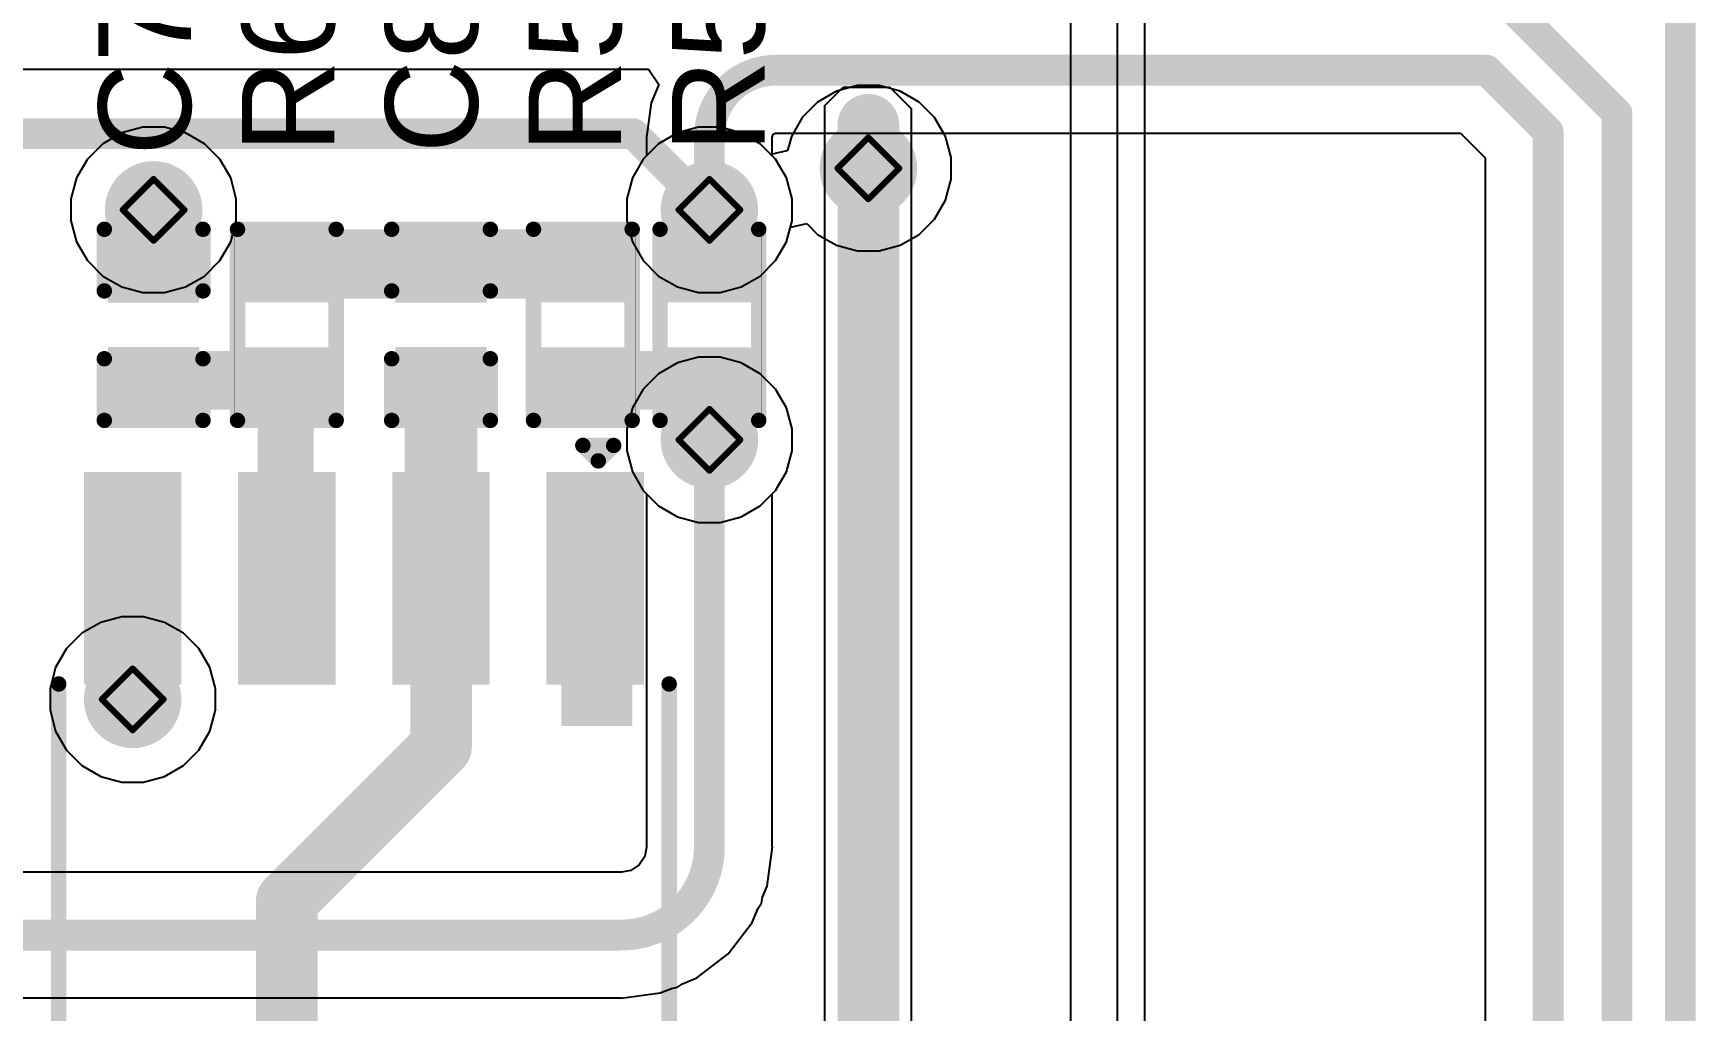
# Model space of a CAD drawing. Header units: inches. Extents: x -17.5 to 14.7, y -6.2 to 5.9.
# Drawn here: x 1.741 to 2.28, y 1.375 to 1.693 of the extents above; entities that cross this region are included whole.
import ezdxf

# ---------------------------------------------------------------- set-up
doc = ezdxf.new("R2010")
doc.units = ezdxf.units.IN
doc.header["$MEASUREMENT"] = 0
for name, color, linetype in [('Bottom Layer', 5, 'Continuous'), ('Bottom Solder', 6, 'Continuous'), ('Drill Drawing', 1, 'Continuous'), ('Ground Layer', 76, 'Continuous'), ('Power Layer', 16, 'Continuous'), ('Top Layer', 1, 'Continuous'), ('Top Overlay', 2, 'Continuous'), ('Top Paste', 8, 'Continuous'), ('Top Solder', 216, 'Continuous'), ('Via Holes', 16, 'Continuous')]:
    doc.layers.add(name, color=color, linetype=linetype)
doc.styles.add('Arial', font='', dxfattribs={"height": 0.2})
doc.styles.get('Arial').set_extended_font_data('Arial')

# ---------------------------------------------------------------- blocks, each defined once
blk = doc.blocks.new('SOIC_8_0_154___3_90___W______4')
at = {"layer": 'Top Layer'}
for points in [[(-0.13681, 0.06319), (-0.13681, 0.08681), (-0.07579, 0.08681), (-0.07579, 0.06319)], [(0.07579, 0.06319), (0.07579, 0.08681), (0.13681, 0.08681), (0.13681, 0.06319)], [(-0.13681, 0.01319), (-0.13681, 0.03681), (-0.07579, 0.03681), (-0.07579, 0.01319)], [(0.07579, 0.01319), (0.07579, 0.03681), (0.13681, 0.03681), (0.13681, 0.01319)], [(-0.13681, -0.03681), (-0.13681, -0.01319), (-0.07579, -0.01319), (-0.07579, -0.03681)], [(0.07579, -0.03681), (0.07579, -0.01319), (0.13681, -0.01319), (0.13681, -0.03681)], [(-0.13681, -0.08681), (-0.13681, -0.06319), (-0.07579, -0.06319), (-0.07579, -0.08681)], [(0.07579, -0.08681), (0.07579, -0.06319), (0.13681, -0.06319), (0.13681, -0.08681)]]:
    blk.add_hatch(color=1, dxfattribs=at).paths.add_polyline_path(points)
at = {"layer": 'Top Overlay'}
blk.add_hatch(color=2, dxfattribs=at).paths.add_polyline_path([(-0.07238, 0.064), (-0.05838, 0.064), (-0.05838, 0.087), (-0.07238, 0.087)])
at = {"layer": 'Top Paste'}
for points in [[(-0.13681, 0.06319), (-0.13681, 0.08681), (-0.07579, 0.08681), (-0.07579, 0.06319)], [(0.07579, 0.06319), (0.07579, 0.08681), (0.13681, 0.08681), (0.13681, 0.06319)], [(-0.13681, 0.01319), (-0.13681, 0.03681), (-0.07579, 0.03681), (-0.07579, 0.01319)], [(0.07579, 0.01319), (0.07579, 0.03681), (0.13681, 0.03681), (0.13681, 0.01319)], [(-0.13681, -0.03681), (-0.13681, -0.01319), (-0.07579, -0.01319), (-0.07579, -0.03681)], [(0.07579, -0.03681), (0.07579, -0.01319), (0.13681, -0.01319), (0.13681, -0.03681)], [(-0.13681, -0.08681), (-0.13681, -0.06319), (-0.07579, -0.06319), (-0.07579, -0.08681)], [(0.07579, -0.08681), (0.07579, -0.06319), (0.13681, -0.06319), (0.13681, -0.08681)]]:
    blk.add_hatch(color=8, dxfattribs=at).paths.add_polyline_path(points)
at = {"layer": 'Top Solder'}
for points in [[(-0.14081, 0.05919), (-0.14081, 0.09081), (-0.07179, 0.09081), (-0.07179, 0.05919)], [(0.07179, 0.05919), (0.07179, 0.09081), (0.14081, 0.09081), (0.14081, 0.05919)], [(-0.14081, 0.00919), (-0.14081, 0.04081), (-0.07179, 0.04081), (-0.07179, 0.00919)], [(0.07179, 0.00919), (0.07179, 0.04081), (0.14081, 0.04081), (0.14081, 0.00919)], [(-0.14081, -0.04081), (-0.14081, -0.00919), (-0.07179, -0.00919), (-0.07179, -0.04081)], [(0.07179, -0.04081), (0.07179, -0.00919), (0.14081, -0.00919), (0.14081, -0.04081)], [(-0.14081, -0.09081), (-0.14081, -0.05919), (-0.07179, -0.05919), (-0.07179, -0.09081)], [(0.07179, -0.09081), (0.07179, -0.05919), (0.14081, -0.05919), (0.14081, -0.09081)]]:
    blk.add_hatch(color=216, dxfattribs=at).paths.add_polyline_path(points)
at = {"layer": 'Top Overlay'}
for points in [[(0.071, 0.099, 0.005, 0.005, 0), (-0.072, 0.099, 0.005, 0.005, 0)], [(-0.14937, 0.071, 0.005, 0.005, 0), (-0.14937, 0.081, 0.005, 0.005, 0)], [(-0.14437, 0.076, 0.005, 0.005, 0), (-0.14937, 0.081, 0.005, 0.005, 0)], [(-0.14937, 0.071, 0.005, 0.005, 0), (-0.14437, 0.076, 0.005, 0.005, 0)], [(0.071, -0.099, 0.005, 0.005, 0), (-0.072, -0.099, 0.005, 0.005, 0)]]:
    blk.add_lwpolyline(points, format="xyseb", dxfattribs=at)
for points in [[(-0.07325, 0.099, 0.0025, 0.0025, 1), (-0.07075, 0.099, 0.0025, 0.0025, 1)], [(0.06975, 0.099, 0.0025, 0.0025, 1), (0.07225, 0.099, 0.0025, 0.0025, 1)], [(-0.15062, 0.081, 0.0025, 0.0025, 1), (-0.14812, 0.081, 0.0025, 0.0025, 1)], [(-0.15062, 0.081, 0.0025, 0.0025, 1), (-0.14812, 0.081, 0.0025, 0.0025, 1)], [(-0.14562, 0.076, 0.0025, 0.0025, 1), (-0.14312, 0.076, 0.0025, 0.0025, 1)], [(-0.14562, 0.076, 0.0025, 0.0025, 1), (-0.14312, 0.076, 0.0025, 0.0025, 1)], [(-0.15062, 0.071, 0.0025, 0.0025, 1), (-0.14812, 0.071, 0.0025, 0.0025, 1)], [(-0.15062, 0.071, 0.0025, 0.0025, 1), (-0.14812, 0.071, 0.0025, 0.0025, 1)], [(-0.07325, -0.099, 0.0025, 0.0025, 1), (-0.07075, -0.099, 0.0025, 0.0025, 1)], [(0.06975, -0.099, 0.0025, 0.0025, 1), (0.07225, -0.099, 0.0025, 0.0025, 1)]]:
    blk.add_lwpolyline(points, format="xyseb", close=True, dxfattribs=at)
blk = doc.blocks.new('R___0402_16')
at = {"layer": 'Top Layer'}
for points in [[(-0.0275, -0.0125), (-0.0275, 0.0125), (-0.0095, 0.0125), (-0.0095, -0.0125)], [(0.0095, -0.0125), (0.0095, 0.0125), (0.0275, 0.0125), (0.0275, -0.0125)]]:
    blk.add_hatch(color=1, dxfattribs=at).paths.add_polyline_path(points)
at = {"layer": 'Top Paste'}
for points in [[(-0.0275, -0.0125), (-0.0275, 0.0125), (-0.0095, 0.0125), (-0.0095, -0.0125)], [(0.0095, -0.0125), (0.0095, 0.0125), (0.0275, 0.0125), (0.0275, -0.0125)]]:
    blk.add_hatch(color=8, dxfattribs=at).paths.add_polyline_path(points)
at = {"layer": 'Top Solder'}
for points in [[(-0.02967, -0.01467), (-0.02967, 0.01467), (-0.00733, 0.01467), (-0.00733, -0.01467)], [(0.00733, -0.01467), (0.00733, 0.01467), (0.02967, 0.01467), (0.02967, -0.01467)]]:
    blk.add_hatch(color=216, dxfattribs=at).paths.add_polyline_path(points)
at = {"layer": 'Top Overlay'}
for points in [[(-0.031, -0.016, 0.005, 0.005, 0), (-0.031, 0.016, 0.005, 0.005, 0)], [(0.031, 0.016, 0.005, 0.005, 0), (-0.031, 0.016, 0.005, 0.005, 0)], [(0.031, -0.016, 0.005, 0.005, 0), (0.031, 0.016, 0.005, 0.005, 0)], [(0.031, -0.016, 0.005, 0.005, 0), (-0.031, -0.016, 0.005, 0.005, 0)], [(0.032, -0.017, 0.000127, 0.000127, 0), (-0.032, -0.017, 0.000127, 0.000127, 0)]]:
    blk.add_lwpolyline(points, format="xyseb", dxfattribs=at)
for points in [[(-0.03225, 0.016, 0.0025, 0.0025, 1), (-0.02975, 0.016, 0.0025, 0.0025, 1)], [(-0.03225, 0.016, 0.0025, 0.0025, 1), (-0.02975, 0.016, 0.0025, 0.0025, 1)], [(0.02975, 0.016, 0.0025, 0.0025, 1), (0.03225, 0.016, 0.0025, 0.0025, 1)], [(0.02975, 0.016, 0.0025, 0.0025, 1), (0.03225, 0.016, 0.0025, 0.0025, 1)], [(-0.03225, -0.016, 0.0025, 0.0025, 1), (-0.02975, -0.016, 0.0025, 0.0025, 1)], [(-0.03225, -0.016, 0.0025, 0.0025, 1), (-0.02975, -0.016, 0.0025, 0.0025, 1)], [(0.02975, -0.016, 0.0025, 0.0025, 1), (0.03225, -0.016, 0.0025, 0.0025, 1)], [(0.02975, -0.016, 0.0025, 0.0025, 1), (0.03225, -0.016, 0.0025, 0.0025, 1)], [(-0.03203, -0.017, 0.0000635, 0.0000635, 1), (-0.03197, -0.017, 0.0000635, 0.0000635, 1)], [(0.03197, -0.017, 0.0000635, 0.0000635, 1), (0.03203, -0.017, 0.0000635, 0.0000635, 1)]]:
    blk.add_lwpolyline(points, format="xyseb", close=True, dxfattribs=at)
blk = doc.blocks.new('R___0402_17')
at = {"layer": 'Top Layer'}
for points in [[(-0.0275, -0.0125), (-0.0275, 0.0125), (-0.0095, 0.0125), (-0.0095, -0.0125)], [(0.0095, -0.0125), (0.0095, 0.0125), (0.0275, 0.0125), (0.0275, -0.0125)]]:
    blk.add_hatch(color=1, dxfattribs=at).paths.add_polyline_path(points)
at = {"layer": 'Top Paste'}
for points in [[(-0.0275, -0.0125), (-0.0275, 0.0125), (-0.0095, 0.0125), (-0.0095, -0.0125)], [(0.0095, -0.0125), (0.0095, 0.0125), (0.0275, 0.0125), (0.0275, -0.0125)]]:
    blk.add_hatch(color=8, dxfattribs=at).paths.add_polyline_path(points)
at = {"layer": 'Top Solder'}
for points in [[(-0.02967, -0.01467), (-0.02967, 0.01467), (-0.00733, 0.01467), (-0.00733, -0.01467)], [(0.00733, -0.01467), (0.00733, 0.01467), (0.02967, 0.01467), (0.02967, -0.01467)]]:
    blk.add_hatch(color=216, dxfattribs=at).paths.add_polyline_path(points)
at = {"layer": 'Top Overlay'}
for points in [[(-0.031, 0.016, 0.005, 0.005, 0), (-0.031, -0.016, 0.005, 0.005, 0)], [(-0.031, 0.016, 0.005, 0.005, 0), (0.031, 0.016, 0.005, 0.005, 0)], [(0.031, 0.016, 0.005, 0.005, 0), (0.031, -0.016, 0.005, 0.005, 0)], [(-0.031, -0.016, 0.005, 0.005, 0), (0.031, -0.016, 0.005, 0.005, 0)], [(-0.032, -0.017, 0.000127, 0.000127, 0), (0.032, -0.017, 0.000127, 0.000127, 0)]]:
    blk.add_lwpolyline(points, format="xyseb", dxfattribs=at)
for points in [[(-0.03225, 0.016, 0.0025, 0.0025, 1), (-0.02975, 0.016, 0.0025, 0.0025, 1)], [(-0.03225, 0.016, 0.0025, 0.0025, 1), (-0.02975, 0.016, 0.0025, 0.0025, 1)], [(0.02975, 0.016, 0.0025, 0.0025, 1), (0.03225, 0.016, 0.0025, 0.0025, 1)], [(0.02975, 0.016, 0.0025, 0.0025, 1), (0.03225, 0.016, 0.0025, 0.0025, 1)], [(-0.03225, -0.016, 0.0025, 0.0025, 1), (-0.02975, -0.016, 0.0025, 0.0025, 1)], [(-0.03225, -0.016, 0.0025, 0.0025, 1), (-0.02975, -0.016, 0.0025, 0.0025, 1)], [(0.02975, -0.016, 0.0025, 0.0025, 1), (0.03225, -0.016, 0.0025, 0.0025, 1)], [(0.02975, -0.016, 0.0025, 0.0025, 1), (0.03225, -0.016, 0.0025, 0.0025, 1)], [(-0.03203, -0.017, 0.0000635, 0.0000635, 1), (-0.03197, -0.017, 0.0000635, 0.0000635, 1)], [(0.03197, -0.017, 0.0000635, 0.0000635, 1), (0.03203, -0.017, 0.0000635, 0.0000635, 1)]]:
    blk.add_lwpolyline(points, format="xyseb", close=True, dxfattribs=at)
blk = doc.blocks.new('R___0402_21')
at = {"layer": 'Top Layer'}
for points in [[(-0.0275, -0.0125), (-0.0275, 0.0125), (-0.0095, 0.0125), (-0.0095, -0.0125)], [(0.0095, -0.0125), (0.0095, 0.0125), (0.0275, 0.0125), (0.0275, -0.0125)]]:
    blk.add_hatch(color=1, dxfattribs=at).paths.add_polyline_path(points)
at = {"layer": 'Top Paste'}
for points in [[(-0.0275, -0.0125), (-0.0275, 0.0125), (-0.0095, 0.0125), (-0.0095, -0.0125)], [(0.0095, -0.0125), (0.0095, 0.0125), (0.0275, 0.0125), (0.0275, -0.0125)]]:
    blk.add_hatch(color=8, dxfattribs=at).paths.add_polyline_path(points)
at = {"layer": 'Top Solder'}
for points in [[(-0.02967, -0.01467), (-0.02967, 0.01467), (-0.00733, 0.01467), (-0.00733, -0.01467)], [(0.00733, -0.01467), (0.00733, 0.01467), (0.02967, 0.01467), (0.02967, -0.01467)]]:
    blk.add_hatch(color=216, dxfattribs=at).paths.add_polyline_path(points)
at = {"layer": 'Top Overlay'}
for points in [[(-0.031, 0.016, 0.005, 0.005, 0), (-0.031, -0.016, 0.005, 0.005, 0)], [(-0.031, 0.016, 0.005, 0.005, 0), (0.031, 0.016, 0.005, 0.005, 0)], [(0.031, 0.016, 0.005, 0.005, 0), (0.031, -0.016, 0.005, 0.005, 0)], [(-0.031, -0.016, 0.005, 0.005, 0), (0.031, -0.016, 0.005, 0.005, 0)], [(-0.032, -0.017, 0.000127, 0.000127, 0), (0.032, -0.017, 0.000127, 0.000127, 0)]]:
    blk.add_lwpolyline(points, format="xyseb", dxfattribs=at)
for points in [[(-0.03225, 0.016, 0.0025, 0.0025, 1), (-0.02975, 0.016, 0.0025, 0.0025, 1)], [(-0.03225, 0.016, 0.0025, 0.0025, 1), (-0.02975, 0.016, 0.0025, 0.0025, 1)], [(0.02975, 0.016, 0.0025, 0.0025, 1), (0.03225, 0.016, 0.0025, 0.0025, 1)], [(0.02975, 0.016, 0.0025, 0.0025, 1), (0.03225, 0.016, 0.0025, 0.0025, 1)], [(-0.03225, -0.016, 0.0025, 0.0025, 1), (-0.02975, -0.016, 0.0025, 0.0025, 1)], [(-0.03225, -0.016, 0.0025, 0.0025, 1), (-0.02975, -0.016, 0.0025, 0.0025, 1)], [(0.02975, -0.016, 0.0025, 0.0025, 1), (0.03225, -0.016, 0.0025, 0.0025, 1)], [(0.02975, -0.016, 0.0025, 0.0025, 1), (0.03225, -0.016, 0.0025, 0.0025, 1)], [(-0.03203, -0.017, 0.0000635, 0.0000635, 1), (-0.03197, -0.017, 0.0000635, 0.0000635, 1)], [(0.03197, -0.017, 0.0000635, 0.0000635, 1), (0.03203, -0.017, 0.0000635, 0.0000635, 1)]]:
    blk.add_lwpolyline(points, format="xyseb", close=True, dxfattribs=at)
blk = doc.blocks.new('C___0402_41')
at = {"layer": 'Top Layer'}
for points in [[(-0.0275, -0.0125), (-0.0275, 0.0125), (-0.0095, 0.0125), (-0.0095, -0.0125)], [(0.0095, -0.0125), (0.0095, 0.0125), (0.0275, 0.0125), (0.0275, -0.0125)]]:
    blk.add_hatch(color=1, dxfattribs=at).paths.add_polyline_path(points)
at = {"layer": 'Top Paste'}
for points in [[(-0.0275, -0.0125), (-0.0275, 0.0125), (-0.0095, 0.0125), (-0.0095, -0.0125)], [(0.0095, -0.0125), (0.0095, 0.0125), (0.0275, 0.0125), (0.0275, -0.0125)]]:
    blk.add_hatch(color=8, dxfattribs=at).paths.add_polyline_path(points)
at = {"layer": 'Top Solder'}
for points in [[(-0.02986, -0.01486), (-0.02986, 0.01486), (-0.00714, 0.01486), (-0.00714, -0.01486)], [(0.00714, -0.01486), (0.00714, 0.01486), (0.02986, 0.01486), (0.02986, -0.01486)]]:
    blk.add_hatch(color=216, dxfattribs=at).paths.add_polyline_path(points)
at = {"layer": 'Top Overlay'}
for points in [[(-0.011, 0.016, 0.005, 0.005, 0), (-0.031, 0.016, 0.005, 0.005, 0)], [(-0.031, -0.016, 0.005, 0.005, 0), (-0.031, 0.016, 0.005, 0.005, 0)], [(0.031, 0.016, 0.005, 0.005, 0), (0.011, 0.016, 0.005, 0.005, 0)], [(0.031, -0.016, 0.005, 0.005, 0), (0.031, 0.016, 0.005, 0.005, 0)], [(-0.011, -0.016, 0.005, 0.005, 0), (-0.031, -0.016, 0.005, 0.005, 0)], [(0.031, -0.016, 0.005, 0.005, 0), (0.011, -0.016, 0.005, 0.005, 0)]]:
    blk.add_lwpolyline(points, format="xyseb", dxfattribs=at)
for points in [[(-0.03225, 0.016, 0.0025, 0.0025, 1), (-0.02975, 0.016, 0.0025, 0.0025, 1)], [(-0.03225, 0.016, 0.0025, 0.0025, 1), (-0.02975, 0.016, 0.0025, 0.0025, 1)], [(-0.01225, 0.016, 0.0025, 0.0025, 1), (-0.00975, 0.016, 0.0025, 0.0025, 1)], [(0.00975, 0.016, 0.0025, 0.0025, 1), (0.01225, 0.016, 0.0025, 0.0025, 1)], [(0.02975, 0.016, 0.0025, 0.0025, 1), (0.03225, 0.016, 0.0025, 0.0025, 1)], [(0.02975, 0.016, 0.0025, 0.0025, 1), (0.03225, 0.016, 0.0025, 0.0025, 1)], [(-0.03225, -0.016, 0.0025, 0.0025, 1), (-0.02975, -0.016, 0.0025, 0.0025, 1)], [(-0.03225, -0.016, 0.0025, 0.0025, 1), (-0.02975, -0.016, 0.0025, 0.0025, 1)], [(-0.01225, -0.016, 0.0025, 0.0025, 1), (-0.00975, -0.016, 0.0025, 0.0025, 1)], [(0.00975, -0.016, 0.0025, 0.0025, 1), (0.01225, -0.016, 0.0025, 0.0025, 1)], [(0.02975, -0.016, 0.0025, 0.0025, 1), (0.03225, -0.016, 0.0025, 0.0025, 1)], [(0.02975, -0.016, 0.0025, 0.0025, 1), (0.03225, -0.016, 0.0025, 0.0025, 1)]]:
    blk.add_lwpolyline(points, format="xyseb", close=True, dxfattribs=at)
blk = doc.blocks.new('C___0402_43')
at = {"layer": 'Top Layer'}
for points in [[(-0.0275, -0.0125), (-0.0275, 0.0125), (-0.0095, 0.0125), (-0.0095, -0.0125)], [(0.0095, -0.0125), (0.0095, 0.0125), (0.0275, 0.0125), (0.0275, -0.0125)]]:
    blk.add_hatch(color=1, dxfattribs=at).paths.add_polyline_path(points)
at = {"layer": 'Top Paste'}
for points in [[(-0.0275, -0.0125), (-0.0275, 0.0125), (-0.0095, 0.0125), (-0.0095, -0.0125)], [(0.0095, -0.0125), (0.0095, 0.0125), (0.0275, 0.0125), (0.0275, -0.0125)]]:
    blk.add_hatch(color=8, dxfattribs=at).paths.add_polyline_path(points)
at = {"layer": 'Top Solder'}
for points in [[(-0.02986, -0.01486), (-0.02986, 0.01486), (-0.00714, 0.01486), (-0.00714, -0.01486)], [(0.00714, -0.01486), (0.00714, 0.01486), (0.02986, 0.01486), (0.02986, -0.01486)]]:
    blk.add_hatch(color=216, dxfattribs=at).paths.add_polyline_path(points)
at = {"layer": 'Top Overlay'}
for points in [[(-0.011, 0.016, 0.005, 0.005, 0), (-0.031, 0.016, 0.005, 0.005, 0)], [(-0.031, -0.016, 0.005, 0.005, 0), (-0.031, 0.016, 0.005, 0.005, 0)], [(0.031, 0.016, 0.005, 0.005, 0), (0.011, 0.016, 0.005, 0.005, 0)], [(0.031, -0.016, 0.005, 0.005, 0), (0.031, 0.016, 0.005, 0.005, 0)], [(-0.011, -0.016, 0.005, 0.005, 0), (-0.031, -0.016, 0.005, 0.005, 0)], [(0.031, -0.016, 0.005, 0.005, 0), (0.011, -0.016, 0.005, 0.005, 0)]]:
    blk.add_lwpolyline(points, format="xyseb", dxfattribs=at)
for points in [[(-0.03225, 0.016, 0.0025, 0.0025, 1), (-0.02975, 0.016, 0.0025, 0.0025, 1)], [(-0.03225, 0.016, 0.0025, 0.0025, 1), (-0.02975, 0.016, 0.0025, 0.0025, 1)], [(-0.01225, 0.016, 0.0025, 0.0025, 1), (-0.00975, 0.016, 0.0025, 0.0025, 1)], [(0.00975, 0.016, 0.0025, 0.0025, 1), (0.01225, 0.016, 0.0025, 0.0025, 1)], [(0.02975, 0.016, 0.0025, 0.0025, 1), (0.03225, 0.016, 0.0025, 0.0025, 1)], [(0.02975, 0.016, 0.0025, 0.0025, 1), (0.03225, 0.016, 0.0025, 0.0025, 1)], [(-0.03225, -0.016, 0.0025, 0.0025, 1), (-0.02975, -0.016, 0.0025, 0.0025, 1)], [(-0.03225, -0.016, 0.0025, 0.0025, 1), (-0.02975, -0.016, 0.0025, 0.0025, 1)], [(-0.01225, -0.016, 0.0025, 0.0025, 1), (-0.00975, -0.016, 0.0025, 0.0025, 1)], [(0.00975, -0.016, 0.0025, 0.0025, 1), (0.01225, -0.016, 0.0025, 0.0025, 1)], [(0.02975, -0.016, 0.0025, 0.0025, 1), (0.03225, -0.016, 0.0025, 0.0025, 1)], [(0.02975, -0.016, 0.0025, 0.0025, 1), (0.03225, -0.016, 0.0025, 0.0025, 1)]]:
    blk.add_lwpolyline(points, format="xyseb", close=True, dxfattribs=at)

msp = doc.modelspace()

# ---------------------------------------------------------------- hatches: boundary and pattern name
at = {"layer": 'Bottom Layer'}
h = msp.add_hatch(color=5, dxfattribs=at)
edge = h.paths.add_edge_path()
edge.add_arc((2.01172, 1.64876), 0.01181, 0, 360)
h = msp.add_hatch(color=5, dxfattribs=at)
edge = h.paths.add_edge_path()
edge.add_arc((1.77991, 1.63527), 0.01181, 0, 360)
h = msp.add_hatch(color=5, dxfattribs=at)
edge = h.paths.add_edge_path()
edge.add_arc((1.96016, 1.63527), 0.01181, 0, 360)
h = msp.add_hatch(color=5, dxfattribs=at)
edge = h.paths.add_edge_path()
edge.add_arc((1.96016, 1.56067), 0.01181, 0, 360)
h = msp.add_hatch(color=5, dxfattribs=at)
edge = h.paths.add_edge_path()
edge.add_arc((1.77311, 1.47647), 0.01181, 0, 360)
at = {"layer": 'Bottom Solder'}
h = msp.add_hatch(color=6, dxfattribs=at)
edge = h.paths.add_edge_path()
edge.add_arc((2.01172, 1.64876), 0.01581, 0, 360)
h = msp.add_hatch(color=6, dxfattribs=at)
edge = h.paths.add_edge_path()
edge.add_arc((1.77991, 1.63527), 0.01581, 0, 360)
h = msp.add_hatch(color=6, dxfattribs=at)
edge = h.paths.add_edge_path()
edge.add_arc((1.96016, 1.63527), 0.01581, 0, 360)
h = msp.add_hatch(color=6, dxfattribs=at)
edge = h.paths.add_edge_path()
edge.add_arc((1.96016, 1.56067), 0.01581, 0, 360)
h = msp.add_hatch(color=6, dxfattribs=at)
edge = h.paths.add_edge_path()
edge.add_arc((1.77311, 1.47647), 0.01581, 0, 360)
at = {"layer": 'Ground Layer'}
h = msp.add_hatch(color=76, dxfattribs=at)
edge = h.paths.add_edge_path()
edge.add_arc((2.01172, 1.64876), 0.01181, 0, 360)
h = msp.add_hatch(color=76, dxfattribs=at)
edge = h.paths.add_edge_path()
edge.add_arc((1.77991, 1.63527), 0.01181, 0, 360)
h = msp.add_hatch(color=76, dxfattribs=at)
edge = h.paths.add_edge_path()
edge.add_arc((1.96016, 1.63527), 0.01181, 0, 360)
h = msp.add_hatch(color=76, dxfattribs=at)
edge = h.paths.add_edge_path()
edge.add_arc((1.96016, 1.56067), 0.01181, 0, 360)
h = msp.add_hatch(color=76, dxfattribs=at)
edge = h.paths.add_edge_path()
edge.add_arc((1.77311, 1.47647), 0.01181, 0, 360)
at = {"layer": 'Power Layer'}
h = msp.add_hatch(color=16, dxfattribs=at)
edge = h.paths.add_edge_path()
edge.add_arc((2.01172, 1.64876), 0.01181, 0, 360)
h = msp.add_hatch(color=16, dxfattribs=at)
edge = h.paths.add_edge_path()
edge.add_arc((1.77991, 1.63527), 0.01181, 0, 360)
h = msp.add_hatch(color=16, dxfattribs=at)
edge = h.paths.add_edge_path()
edge.add_arc((1.96016, 1.63527), 0.01181, 0, 360)
h = msp.add_hatch(color=16, dxfattribs=at)
edge = h.paths.add_edge_path()
edge.add_arc((1.96016, 1.56067), 0.01181, 0, 360)
h = msp.add_hatch(color=16, dxfattribs=at)
edge = h.paths.add_edge_path()
edge.add_arc((1.77311, 1.47647), 0.01181, 0, 360)
at = {"layer": 'Top Layer'}
h = msp.add_hatch(color=1, dxfattribs=at)
edge = h.paths.add_edge_path()
edge.add_arc((2.01172, 1.64876), 0.01181, 0, 360)
h = msp.add_hatch(color=1, dxfattribs=at)
edge = h.paths.add_edge_path()
edge.add_arc((1.77991, 1.63527), 0.01181, 0, 360)
h = msp.add_hatch(color=1, dxfattribs=at)
edge = h.paths.add_edge_path()
edge.add_arc((1.96016, 1.63527), 0.01181, 0, 360)
for points in [[(1.76811, 1.61547), (1.79171, 1.61547), (1.79171, 1.63527), (1.76811, 1.63527)], [(1.94837, 1.61547), (1.97197, 1.61547), (1.97197, 1.63527), (1.94837, 1.63527)], [(1.81061, 1.60647), (1.93161, 1.60647), (1.93161, 1.62896), (1.81061, 1.62896)], [(1.76741, 1.57047), (1.83561, 1.57047), (1.83561, 1.58947), (1.76741, 1.58947)], [(1.81365, 1.51577), (1.83177, 1.51577), (1.83177, 1.58877), (1.81365, 1.58877)], [(1.90661, 1.57047), (1.97266, 1.57047), (1.97266, 1.58947), (1.90661, 1.58947)], [(1.8613, 1.51577), (1.88492, 1.51577), (1.88492, 1.58047), (1.8613, 1.58047)], [(1.97196, 1.58047), (1.94836, 1.58047), (1.94836, 1.56067), (1.97196, 1.56067)], [(1.78491, 1.5), (1.7613, 1.5), (1.7613, 1.47647), (1.78491, 1.47647)]]:
    msp.add_hatch(color=1, dxfattribs=at).paths.add_polyline_path(points)
h = msp.add_hatch(color=1, dxfattribs=at)
edge = h.paths.add_edge_path()
edge.add_arc((1.96016, 1.56067), 0.01181, 0, 360)
h = msp.add_hatch(color=1, dxfattribs=at)
edge = h.paths.add_edge_path()
edge.add_arc((1.77311, 1.47647), 0.01181, 0, 360)
at = {"layer": 'Top Solder'}
h = msp.add_hatch(color=216, dxfattribs=at)
edge = h.paths.add_edge_path()
edge.add_arc((2.01172, 1.64876), 0.01581, 0, 360)
h = msp.add_hatch(color=216, dxfattribs=at)
edge = h.paths.add_edge_path()
edge.add_arc((1.77991, 1.63527), 0.01581, 0, 360)
h = msp.add_hatch(color=216, dxfattribs=at)
edge = h.paths.add_edge_path()
edge.add_arc((1.96016, 1.63527), 0.01581, 0, 360)
h = msp.add_hatch(color=216, dxfattribs=at)
edge = h.paths.add_edge_path()
edge.add_arc((1.96016, 1.56067), 0.01581, 0, 360)
h = msp.add_hatch(color=216, dxfattribs=at)
edge = h.paths.add_edge_path()
edge.add_arc((1.77311, 1.47647), 0.01581, 0, 360)
at = {"layer": 'Via Holes'}
h = msp.add_hatch(color=7, dxfattribs=at)
edge = h.paths.add_edge_path()
edge.add_arc((2.01172, 1.64876), 0.00591, 0, 360)
h = msp.add_hatch(color=7, dxfattribs=at)
edge = h.paths.add_edge_path()
edge.add_arc((1.77991, 1.63527), 0.00591, 0, 360)
h = msp.add_hatch(color=7, dxfattribs=at)
edge = h.paths.add_edge_path()
edge.add_arc((1.96016, 1.63527), 0.00591, 0, 360)
h = msp.add_hatch(color=7, dxfattribs=at)
edge = h.paths.add_edge_path()
edge.add_arc((1.96016, 1.56067), 0.00591, 0, 360)
h = msp.add_hatch(color=7, dxfattribs=at)
edge = h.paths.add_edge_path()
edge.add_arc((1.77311, 1.47647), 0.00591, 0, 360)

# ---------------------------------------------------------------- linework, layer by layer
at = {"layer": 'Bottom Layer'}
for p, q in [((1.25893, 1.68094), (1.94038, 1.68094)), ((1.94038, 1.68094), (1.94372, 1.67594)), ((1.94372, 1.67594), (1.94123, 1.66994)), ((1.94123, 1.66994), (1.93987, 1.65962)), ((1.93987, 1.65962), (1.93977, 1.65911)), ((1.93977, 1.65911), (1.93977, 1.65279)), ((1.98056, 1.65279), (1.98056, 1.65911)), ((1.98056, 1.65911), (1.98059, 1.65911)), ((1.98059, 1.65911), (1.98089, 1.65984)), ((1.98089, 1.65984), (1.98162, 1.66015)), ((1.98162, 1.66015), (1.98162, 1.66018)), ((1.98162, 1.66018), (2.20379, 1.66018)), ((2.20379, 1.66018), (2.2118, 1.65217)), ((1.93871, 1.65173), (1.93518, 1.64561)), ((1.93977, 1.65279), (1.93871, 1.65173)), ((1.98162, 1.65173), (1.98056, 1.65279)), ((1.98515, 1.64561), (1.98162, 1.65173)), ((2.2118, 1.65217), (2.2118, 1.30713)), ((1.93518, 1.64561), (1.93335, 1.6388)), ((1.98697, 1.6388), (1.98515, 1.64561)), ((1.93335, 1.6388), (1.93335, 1.63174)), ((1.98697, 1.63174), (1.98697, 1.6388)), ((1.93335, 1.63174), (1.93518, 1.62492)), ((1.98515, 1.62492), (1.98697, 1.63174)), ((1.93518, 1.62492), (1.93871, 1.6188)), ((1.98162, 1.6188), (1.98515, 1.62492)), ((1.93871, 1.6188), (1.9437, 1.61381)), ((1.97663, 1.61381), (1.98162, 1.6188)), ((1.9437, 1.61381), (1.94982, 1.61028)), ((1.97051, 1.61028), (1.97663, 1.61381)), ((1.94982, 1.61028), (1.95663, 1.60845)), ((1.95663, 1.60845), (1.96369, 1.60845)), ((1.96369, 1.60845), (1.97051, 1.61028)), ((1.94982, 1.58565), (1.9437, 1.58212)), ((1.95663, 1.58748), (1.94982, 1.58565)), ((1.96369, 1.58748), (1.95663, 1.58748)), ((1.97051, 1.58565), (1.96369, 1.58748)), ((1.97663, 1.58212), (1.97051, 1.58565)), ((1.9437, 1.58212), (1.93871, 1.57713)), ((1.98162, 1.57713), (1.97663, 1.58212)), ((1.93871, 1.57713), (1.93518, 1.57102)), ((1.98515, 1.57102), (1.98162, 1.57713)), ((1.93518, 1.57102), (1.93335, 1.5642)), ((1.98697, 1.5642), (1.98515, 1.57102)), ((1.93335, 1.5642), (1.93335, 1.55714)), ((1.98697, 1.55714), (1.98697, 1.5642)), ((1.93335, 1.55714), (1.93518, 1.55032)), ((1.98515, 1.55032), (1.98697, 1.55714)), ((1.93518, 1.55032), (1.93871, 1.54421)), ((1.98162, 1.54421), (1.98515, 1.55032)), ((1.93871, 1.54421), (1.93977, 1.54314)), ((1.93977, 1.54314), (1.93977, 1.42861)), ((1.98056, 1.54314), (1.98162, 1.54421)), ((1.98056, 1.42861), (1.98056, 1.54314)), ((1.93919, 1.42545), (1.9374, 1.42276)), ((1.9398, 1.42848), (1.93919, 1.42545)), ((1.93977, 1.42861), (1.9398, 1.42848)), ((1.97891, 1.41592), (1.98058, 1.42861)), ((1.98058, 1.42861), (1.98056, 1.42861)), ((1.93155, 1.42039), (1.24663, 1.42039)), ((1.93168, 1.42037), (1.93155, 1.42039)), ((1.93472, 1.42097), (1.93168, 1.42037)), ((1.9374, 1.42276), (1.93472, 1.42097)), ((1.97743, 1.41234), (1.97891, 1.41592)), ((1.97401, 1.4041), (1.97595, 1.40876)), ((1.97595, 1.40876), (1.97704, 1.4104)), ((1.97704, 1.4104), (1.97743, 1.41234)), ((1.96622, 1.39394), (1.97401, 1.4041)), ((1.95607, 1.38615), (1.96622, 1.39394)), ((1.95141, 1.38422), (1.95607, 1.38615)), ((1.93155, 1.37958), (1.94424, 1.38125)), ((1.94424, 1.38125), (1.94782, 1.38273)), ((1.94782, 1.38273), (1.94976, 1.38312)), ((1.94976, 1.38312), (1.95141, 1.38422)), ((1.24663, 1.37961), (1.93155, 1.37961)), ((1.93155, 1.37961), (1.93155, 1.37958))]:
    msp.add_line(p, q, dxfattribs=at)
for points in [[(2.27507, 1.32072, 0.01, 0.01, 0), (2.27507, 2.17701, 0.01, 0.01, 0)], [(2.21983, 1.70134, 0.01, 0.01, 0), (2.25453, 1.66663, 0.01, 0.01, 0)], [(1.96016, 1.65911, 0.01, 0.01, -0.414214), (1.98162, 1.68057, 0.01, 0.01, 0)], [(1.98162, 1.68057, 0.01, 0.01, 0), (2.21224, 1.68057, 0.01, 0.01, 0)], [(2.21224, 1.68057, 0.01, 0.01, 0), (2.23219, 1.66062, 0.01, 0.01, 0)], [(2.25453, 1.31326, 0.01, 0.01, 0), (2.25453, 1.66663, 0.01, 0.01, 0)], [(1.96016, 1.63527, 0.01, 0.01, 0), (1.96016, 1.65911, 0.01, 0.01, 0)], [(2.23219, 1.30713, 0.01, 0.01, 0), (2.23219, 1.66062, 0.01, 0.01, 0)], [(1.96016, 1.42861, 0.01, 0.01, 0), (1.96016, 1.56067, 0.01, 0.01, 0)], [(1.96016, 1.42861, 0.01, 0.01, -0.093334), (1.9582, 1.4182, 0.01, 0.01, 0)], [(1.9582, 1.4182, 0.01, 0.01, -0.20956), (1.94196, 1.40196, 0.01, 0.01, 0)], [(1.24663, 1.4, 0.01, 0.01, 0), (1.93155, 1.4, 0.01, 0.01, 0)], [(1.94196, 1.40196, 0.01, 0.01, -0.093334), (1.93155, 1.4, 0.01, 0.01, 0)]]:
    msp.add_lwpolyline(points, format="xyseb", dxfattribs=at)
for points in [[(1.97912, 1.68057, 0.005, 0.005, 1), (1.98412, 1.68057, 0.005, 0.005, 1)], [(1.97912, 1.68057, 0.005, 0.005, 1), (1.98412, 1.68057, 0.005, 0.005, 1)], [(2.20974, 1.68057, 0.005, 0.005, 1), (2.21474, 1.68057, 0.005, 0.005, 1)], [(2.20974, 1.68057, 0.005, 0.005, 1), (2.21474, 1.68057, 0.005, 0.005, 1)], [(2.25203, 1.66663, 0.005, 0.005, 1), (2.25703, 1.66663, 0.005, 0.005, 1)], [(2.25203, 1.66663, 0.005, 0.005, 1), (2.25703, 1.66663, 0.005, 0.005, 1)], [(1.95766, 1.65911, 0.005, 0.005, 1), (1.96266, 1.65911, 0.005, 0.005, 1)], [(1.95766, 1.65911, 0.005, 0.005, 1), (1.96266, 1.65911, 0.005, 0.005, 1)], [(2.22969, 1.66062, 0.005, 0.005, 1), (2.23469, 1.66062, 0.005, 0.005, 1)], [(2.22969, 1.66062, 0.005, 0.005, 1), (2.23469, 1.66062, 0.005, 0.005, 1)], [(1.95766, 1.63527, 0.005, 0.005, 1), (1.96266, 1.63527, 0.005, 0.005, 1)], [(1.95766, 1.56067, 0.005, 0.005, 1), (1.96266, 1.56067, 0.005, 0.005, 1)], [(1.95766, 1.42861, 0.005, 0.005, 1), (1.96266, 1.42861, 0.005, 0.005, 1)], [(1.95766, 1.42861, 0.005, 0.005, 1), (1.96266, 1.42861, 0.005, 0.005, 1)], [(1.9557, 1.4182, 0.005, 0.005, 1), (1.9607, 1.4182, 0.005, 0.005, 1)], [(1.9557, 1.4182, 0.005, 0.005, 1), (1.9607, 1.4182, 0.005, 0.005, 1)], [(1.92905, 1.4, 0.005, 0.005, 1), (1.93405, 1.4, 0.005, 0.005, 1)], [(1.92905, 1.4, 0.005, 0.005, 1), (1.93405, 1.4, 0.005, 0.005, 1)], [(1.93946, 1.40196, 0.005, 0.005, 1), (1.94446, 1.40196, 0.005, 0.005, 1)], [(1.93946, 1.40196, 0.005, 0.005, 1), (1.94446, 1.40196, 0.005, 0.005, 1)]]:
    msp.add_lwpolyline(points, format="xyseb", close=True, dxfattribs=at)
at = {"layer": 'Drill Drawing'}
for points in [[(2.00172, 1.64876, 0.002, 0.002, 0), (2.01172, 1.65876, 0.002, 0.002, 0)], [(2.01172, 1.65876, 0.002, 0.002, 0), (2.02172, 1.64876, 0.002, 0.002, 0)], [(1.76991, 1.63527, 0.002, 0.002, 0), (1.77991, 1.64527, 0.002, 0.002, 0)], [(1.77991, 1.64527, 0.002, 0.002, 0), (1.78991, 1.63527, 0.002, 0.002, 0)], [(1.95016, 1.63527, 0.002, 0.002, 0), (1.96016, 1.64527, 0.002, 0.002, 0)], [(1.96016, 1.64527, 0.002, 0.002, 0), (1.97016, 1.63527, 0.002, 0.002, 0)], [(2.00172, 1.64876, 0.002, 0.002, 0), (2.01172, 1.63876, 0.002, 0.002, 0)], [(2.01172, 1.63876, 0.002, 0.002, 0), (2.02172, 1.64876, 0.002, 0.002, 0)], [(1.76991, 1.63527, 0.002, 0.002, 0), (1.77991, 1.62527, 0.002, 0.002, 0)], [(1.77991, 1.62527, 0.002, 0.002, 0), (1.78991, 1.63527, 0.002, 0.002, 0)], [(1.95016, 1.63527, 0.002, 0.002, 0), (1.96016, 1.62527, 0.002, 0.002, 0)], [(1.96016, 1.62527, 0.002, 0.002, 0), (1.97016, 1.63527, 0.002, 0.002, 0)], [(1.95016, 1.56067, 0.002, 0.002, 0), (1.96016, 1.57067, 0.002, 0.002, 0)], [(1.96016, 1.57067, 0.002, 0.002, 0), (1.97016, 1.56067, 0.002, 0.002, 0)], [(1.95016, 1.56067, 0.002, 0.002, 0), (1.96016, 1.55067, 0.002, 0.002, 0)], [(1.96016, 1.55067, 0.002, 0.002, 0), (1.97016, 1.56067, 0.002, 0.002, 0)], [(1.76311, 1.47647, 0.002, 0.002, 0), (1.77311, 1.48647, 0.002, 0.002, 0)], [(1.77311, 1.48647, 0.002, 0.002, 0), (1.78311, 1.47647, 0.002, 0.002, 0)], [(1.76311, 1.47647, 0.002, 0.002, 0), (1.77311, 1.46647, 0.002, 0.002, 0)], [(1.77311, 1.46647, 0.002, 0.002, 0), (1.78311, 1.47647, 0.002, 0.002, 0)]]:
    msp.add_lwpolyline(points, format="xyseb", dxfattribs=at)
for points in [[(2.01122, 1.65876, 0.001, 0.001, 1), (2.01222, 1.65876, 0.001, 0.001, 1)], [(2.01122, 1.65876, 0.001, 0.001, 1), (2.01222, 1.65876, 0.001, 0.001, 1)], [(1.77941, 1.64527, 0.001, 0.001, 1), (1.78041, 1.64527, 0.001, 0.001, 1)], [(1.77941, 1.64527, 0.001, 0.001, 1), (1.78041, 1.64527, 0.001, 0.001, 1)], [(1.95966, 1.64527, 0.001, 0.001, 1), (1.96066, 1.64527, 0.001, 0.001, 1)], [(1.95966, 1.64527, 0.001, 0.001, 1), (1.96066, 1.64527, 0.001, 0.001, 1)], [(2.00122, 1.64876, 0.001, 0.001, 1), (2.00222, 1.64876, 0.001, 0.001, 1)], [(2.00122, 1.64876, 0.001, 0.001, 1), (2.00222, 1.64876, 0.001, 0.001, 1)], [(2.02122, 1.64876, 0.001, 0.001, 1), (2.02222, 1.64876, 0.001, 0.001, 1)], [(2.02122, 1.64876, 0.001, 0.001, 1), (2.02222, 1.64876, 0.001, 0.001, 1)], [(2.01122, 1.63876, 0.001, 0.001, 1), (2.01222, 1.63876, 0.001, 0.001, 1)], [(2.01122, 1.63876, 0.001, 0.001, 1), (2.01222, 1.63876, 0.001, 0.001, 1)], [(1.76941, 1.63527, 0.001, 0.001, 1), (1.77041, 1.63527, 0.001, 0.001, 1)], [(1.76941, 1.63527, 0.001, 0.001, 1), (1.77041, 1.63527, 0.001, 0.001, 1)], [(1.78941, 1.63527, 0.001, 0.001, 1), (1.79041, 1.63527, 0.001, 0.001, 1)], [(1.78941, 1.63527, 0.001, 0.001, 1), (1.79041, 1.63527, 0.001, 0.001, 1)], [(1.94966, 1.63527, 0.001, 0.001, 1), (1.95066, 1.63527, 0.001, 0.001, 1)], [(1.94966, 1.63527, 0.001, 0.001, 1), (1.95066, 1.63527, 0.001, 0.001, 1)], [(1.96966, 1.63527, 0.001, 0.001, 1), (1.97066, 1.63527, 0.001, 0.001, 1)], [(1.96966, 1.63527, 0.001, 0.001, 1), (1.97066, 1.63527, 0.001, 0.001, 1)], [(1.77941, 1.62527, 0.001, 0.001, 1), (1.78041, 1.62527, 0.001, 0.001, 1)], [(1.77941, 1.62527, 0.001, 0.001, 1), (1.78041, 1.62527, 0.001, 0.001, 1)], [(1.95966, 1.62527, 0.001, 0.001, 1), (1.96066, 1.62527, 0.001, 0.001, 1)], [(1.95966, 1.62527, 0.001, 0.001, 1), (1.96066, 1.62527, 0.001, 0.001, 1)], [(1.95966, 1.57067, 0.001, 0.001, 1), (1.96066, 1.57067, 0.001, 0.001, 1)], [(1.95966, 1.57067, 0.001, 0.001, 1), (1.96066, 1.57067, 0.001, 0.001, 1)], [(1.94966, 1.56067, 0.001, 0.001, 1), (1.95066, 1.56067, 0.001, 0.001, 1)], [(1.94966, 1.56067, 0.001, 0.001, 1), (1.95066, 1.56067, 0.001, 0.001, 1)], [(1.96966, 1.56067, 0.001, 0.001, 1), (1.97066, 1.56067, 0.001, 0.001, 1)], [(1.96966, 1.56067, 0.001, 0.001, 1), (1.97066, 1.56067, 0.001, 0.001, 1)], [(1.95966, 1.55067, 0.001, 0.001, 1), (1.96066, 1.55067, 0.001, 0.001, 1)], [(1.95966, 1.55067, 0.001, 0.001, 1), (1.96066, 1.55067, 0.001, 0.001, 1)], [(1.77261, 1.48647, 0.001, 0.001, 1), (1.77361, 1.48647, 0.001, 0.001, 1)], [(1.77261, 1.48647, 0.001, 0.001, 1), (1.77361, 1.48647, 0.001, 0.001, 1)], [(1.76261, 1.47647, 0.001, 0.001, 1), (1.76361, 1.47647, 0.001, 0.001, 1)], [(1.76261, 1.47647, 0.001, 0.001, 1), (1.76361, 1.47647, 0.001, 0.001, 1)], [(1.78261, 1.47647, 0.001, 0.001, 1), (1.78361, 1.47647, 0.001, 0.001, 1)], [(1.78261, 1.47647, 0.001, 0.001, 1), (1.78361, 1.47647, 0.001, 0.001, 1)], [(1.77261, 1.46647, 0.001, 0.001, 1), (1.77361, 1.46647, 0.001, 0.001, 1)], [(1.77261, 1.46647, 0.001, 0.001, 1), (1.77361, 1.46647, 0.001, 0.001, 1)]]:
    msp.add_lwpolyline(points, format="xyseb", close=True, dxfattribs=at)
at = {"layer": 'Ground Layer'}
for p, q in [((1.95663, 1.66208), (1.94982, 1.66025)), ((1.96369, 1.66208), (1.95663, 1.66208)), ((1.97051, 1.66025), (1.96369, 1.66208)), ((1.9437, 1.65672), (1.93871, 1.65173)), ((1.94982, 1.66025), (1.9437, 1.65672)), ((1.97663, 1.65672), (1.97051, 1.66025)), ((1.98162, 1.65173), (1.97663, 1.65672)), ((1.93871, 1.65173), (1.93518, 1.64561)), ((1.98515, 1.64561), (1.98162, 1.65173)), ((1.93518, 1.64561), (1.93335, 1.6388)), ((1.98697, 1.6388), (1.98515, 1.64561)), ((1.93335, 1.6388), (1.93335, 1.63174)), ((1.98697, 1.63174), (1.98697, 1.6388)), ((1.93335, 1.63174), (1.93518, 1.62492)), ((1.98515, 1.62492), (1.98697, 1.63174)), ((1.93518, 1.62492), (1.93871, 1.6188)), ((1.98162, 1.6188), (1.98515, 1.62492)), ((1.93871, 1.6188), (1.9437, 1.61381)), ((1.97663, 1.61381), (1.98162, 1.6188)), ((1.9437, 1.61381), (1.94982, 1.61028)), ((1.97051, 1.61028), (1.97663, 1.61381)), ((1.94982, 1.61028), (1.95663, 1.60845)), ((1.95663, 1.60845), (1.96369, 1.60845)), ((1.96369, 1.60845), (1.97051, 1.61028)), ((1.94982, 1.58565), (1.9437, 1.58212)), ((1.95663, 1.58748), (1.94982, 1.58565)), ((1.96369, 1.58748), (1.95663, 1.58748)), ((1.97051, 1.58565), (1.96369, 1.58748)), ((1.97663, 1.58212), (1.97051, 1.58565)), ((1.9437, 1.58212), (1.93871, 1.57713)), ((1.98162, 1.57713), (1.97663, 1.58212)), ((1.93871, 1.57713), (1.93518, 1.57102)), ((1.98515, 1.57102), (1.98162, 1.57713)), ((1.93518, 1.57102), (1.93335, 1.5642)), ((1.98697, 1.5642), (1.98515, 1.57102)), ((1.93335, 1.5642), (1.93335, 1.55714)), ((1.98697, 1.55714), (1.98697, 1.5642)), ((1.93335, 1.55714), (1.93518, 1.55032)), ((1.98515, 1.55032), (1.98697, 1.55714)), ((1.93518, 1.55032), (1.93871, 1.54421)), ((1.98162, 1.54421), (1.98515, 1.55032)), ((1.93871, 1.54421), (1.9437, 1.53921)), ((1.97663, 1.53921), (1.98162, 1.54421)), ((1.9437, 1.53921), (1.94982, 1.53568)), ((1.97051, 1.53568), (1.97663, 1.53921)), ((1.94982, 1.53568), (1.95663, 1.53386)), ((1.95663, 1.53386), (1.96369, 1.53386)), ((1.96369, 1.53386), (1.97051, 1.53568))]:
    msp.add_line(p, q, dxfattribs=at)
at = {"layer": 'Power Layer'}
for p, q in [((2.09256, 1.08016), (2.09256, 2.312)), ((2.07726, 2.30567), (2.07726, 1.08649)), ((2.00138, 1.67374), (1.99526, 1.67021)), ((2.00819, 1.67557), (2.00138, 1.67374)), ((2.01525, 1.67557), (2.00819, 1.67557)), ((2.02207, 1.67374), (2.01525, 1.67557)), ((2.02819, 1.67021), (2.02207, 1.67374)), ((1.99526, 1.67021), (1.99027, 1.66522)), ((2.03318, 1.66522), (2.02819, 1.67021)), ((1.77638, 1.66208), (1.76956, 1.66025)), ((1.78344, 1.66208), (1.77638, 1.66208)), ((1.79025, 1.66025), (1.78344, 1.66208)), ((1.95663, 1.66208), (1.94982, 1.66025)), ((1.96369, 1.66208), (1.95663, 1.66208)), ((1.97051, 1.66025), (1.96369, 1.66208)), ((1.99027, 1.66522), (1.98674, 1.65911)), ((2.03671, 1.65911), (2.03318, 1.66522)), ((1.76344, 1.65672), (1.75845, 1.65173)), ((1.76956, 1.66025), (1.76344, 1.65672)), ((1.79637, 1.65672), (1.79025, 1.66025)), ((1.80136, 1.65173), (1.79637, 1.65672)), ((1.9437, 1.65672), (1.93871, 1.65173)), ((1.94982, 1.66025), (1.9437, 1.65672)), ((1.97663, 1.65672), (1.97051, 1.66025)), ((1.98013, 1.65321), (1.97663, 1.65672)), ((1.98674, 1.65911), (1.98552, 1.65456)), ((2.03854, 1.65229), (2.03671, 1.65911)), ((1.75845, 1.65173), (1.75492, 1.64561)), ((1.80489, 1.64561), (1.80136, 1.65173)), ((1.93871, 1.65173), (1.93518, 1.64561)), ((1.98531, 1.65441), (1.98013, 1.65321)), ((1.98552, 1.65456), (1.98531, 1.65441)), ((2.03854, 1.64523), (2.03854, 1.65229)), ((1.75492, 1.64561), (1.7531, 1.6388)), ((1.80672, 1.6388), (1.80489, 1.64561)), ((1.93518, 1.64561), (1.93335, 1.6388)), ((2.03671, 1.63841), (2.03854, 1.64523)), ((1.7531, 1.6388), (1.7531, 1.63174)), ((1.80672, 1.63174), (1.80672, 1.6388)), ((1.93335, 1.6388), (1.93335, 1.63174)), ((2.03318, 1.63229), (2.03671, 1.63841)), ((1.7531, 1.63174), (1.75492, 1.62492)), ((1.80489, 1.62492), (1.80672, 1.63174)), ((1.93335, 1.63174), (1.93518, 1.62492)), ((1.98515, 1.62492), (1.98637, 1.62947)), ((1.98637, 1.62947), (1.98657, 1.62962)), ((1.98657, 1.62962), (1.99176, 1.63081)), ((1.99176, 1.63081), (1.99526, 1.6273)), ((2.02819, 1.6273), (2.03318, 1.63229)), ((1.75492, 1.62492), (1.75845, 1.6188)), ((1.80136, 1.6188), (1.80489, 1.62492)), ((1.93518, 1.62492), (1.93871, 1.6188)), ((1.98162, 1.6188), (1.98515, 1.62492)), ((1.99526, 1.6273), (2.00138, 1.62377)), ((2.00138, 1.62377), (2.00819, 1.62195)), ((2.01525, 1.62195), (2.02207, 1.62377)), ((2.02207, 1.62377), (2.02819, 1.6273)), ((1.75845, 1.6188), (1.76344, 1.61381)), ((1.79637, 1.61381), (1.80136, 1.6188)), ((1.93871, 1.6188), (1.9437, 1.61381)), ((1.97663, 1.61381), (1.98162, 1.6188)), ((2.00819, 1.62195), (2.01525, 1.62195)), ((1.76344, 1.61381), (1.76956, 1.61028)), ((1.79025, 1.61028), (1.79637, 1.61381)), ((1.9437, 1.61381), (1.94982, 1.61028)), ((1.97051, 1.61028), (1.97663, 1.61381)), ((1.76956, 1.61028), (1.77638, 1.60845)), ((1.77638, 1.60845), (1.78344, 1.60845)), ((1.78344, 1.60845), (1.79025, 1.61028)), ((1.94982, 1.61028), (1.95663, 1.60845)), ((1.95663, 1.60845), (1.96369, 1.60845)), ((1.96369, 1.60845), (1.97051, 1.61028)), ((1.94982, 1.58565), (1.9437, 1.58212)), ((1.95663, 1.58748), (1.94982, 1.58565)), ((1.96369, 1.58748), (1.95663, 1.58748)), ((1.97051, 1.58565), (1.96369, 1.58748)), ((1.97663, 1.58212), (1.97051, 1.58565)), ((1.9437, 1.58212), (1.93871, 1.57713)), ((1.98162, 1.57713), (1.97663, 1.58212)), ((1.93871, 1.57713), (1.93518, 1.57102)), ((1.98515, 1.57102), (1.98162, 1.57713)), ((1.93518, 1.57102), (1.93335, 1.5642)), ((1.98697, 1.5642), (1.98515, 1.57102)), ((1.93335, 1.5642), (1.93335, 1.55714)), ((1.98697, 1.55714), (1.98697, 1.5642)), ((1.93335, 1.55714), (1.93518, 1.55032)), ((1.98515, 1.55032), (1.98697, 1.55714)), ((1.93518, 1.55032), (1.93871, 1.54421)), ((1.98162, 1.54421), (1.98515, 1.55032)), ((1.93871, 1.54421), (1.9437, 1.53921)), ((1.97663, 1.53921), (1.98162, 1.54421)), ((1.9437, 1.53921), (1.94982, 1.53568)), ((1.97051, 1.53568), (1.97663, 1.53921)), ((1.94982, 1.53568), (1.95663, 1.53386)), ((1.95663, 1.53386), (1.96369, 1.53386)), ((1.96369, 1.53386), (1.97051, 1.53568)), ((1.76276, 1.50145), (1.75664, 1.49792)), ((1.76958, 1.50328), (1.76276, 1.50145)), ((1.77664, 1.50328), (1.76958, 1.50328)), ((1.78346, 1.50145), (1.77664, 1.50328)), ((1.78957, 1.49792), (1.78346, 1.50145)), ((1.75664, 1.49792), (1.75165, 1.49293)), ((1.79456, 1.49293), (1.78957, 1.49792)), ((1.75165, 1.49293), (1.74812, 1.48682)), ((1.79809, 1.48682), (1.79456, 1.49293)), ((1.74812, 1.48682), (1.7463, 1.48)), ((1.79992, 1.48), (1.79809, 1.48682)), ((1.7463, 1.48), (1.7463, 1.47294)), ((1.79992, 1.47294), (1.79992, 1.48)), ((1.7463, 1.47294), (1.74812, 1.46612)), ((1.79809, 1.46612), (1.79992, 1.47294)), ((1.74812, 1.46612), (1.75165, 1.46)), ((1.79456, 1.46), (1.79809, 1.46612)), ((1.75165, 1.46), (1.75664, 1.45501)), ((1.78957, 1.45501), (1.79456, 1.46)), ((1.75664, 1.45501), (1.76276, 1.45148)), ((1.76276, 1.45148), (1.76958, 1.44966)), ((1.77664, 1.44966), (1.78346, 1.45148)), ((1.78346, 1.45148), (1.78957, 1.45501)), ((1.76958, 1.44966), (1.77664, 1.44966))]:
    msp.add_line(p, q, dxfattribs=at)
at = {"layer": 'Top Layer'}
for p, q in [((2.10142, 1.1), (2.10142, 2.33415)), ((2.10142, 1.13294), (2.10142, 2.33415)), ((1.99761, 1.66913), (2.00358, 1.6751)), ((2.00358, 1.6751), (2.01863, 1.6751)), ((2.01863, 1.6751), (2.02561, 1.66813)), ((1.99761, 1.20113), (1.99761, 1.66913)), ((2.02561, 1.66813), (2.02561, 1.20113))]:
    msp.add_line(p, q, dxfattribs=at)
for points in [[(1.60791, 1.65998, 0.01, 0.01, 0), (1.93545, 1.65998, 0.01, 0.01, 0)], [(1.93545, 1.65998, 0.01, 0.01, 0), (1.96016, 1.63527, 0.01, 0.01, 0)], [(2.01172, 1.18269, 0.02, 0.02, 0), (2.01172, 1.64876, 0.02, 0.02, 0)], [(1.96016, 1.61647, 0.01, 0.01, 0), (1.96016, 1.63527, 0.01, 0.01, 0)], [(1.96016, 1.61547, 0.01, 0.01, 0), (1.96016, 1.61647, 0.01, 0.01, 0)], [(1.96016, 1.56067, 0.01, 0.01, 0), (1.96016, 1.57947, 0.01, 0.01, 0)], [(1.77311, 1.47647, 0.01, 0.01, 0), (1.77311, 1.51577, 0.01, 0.01, 0)], [(1.87311, 1.46113, 0.02, 0.02, 0), (1.87311, 1.51577, 0.02, 0.02, 0)], [(1.82311, 1.41113, 0.02, 0.02, 0), (1.87311, 1.46113, 0.02, 0.02, 0)], [(1.82311, 1.30317, 0.02, 0.02, 0), (1.82311, 1.41113, 0.02, 0.02, 0)]]:
    msp.add_lwpolyline(points, format="xyseb", dxfattribs=at)
for points in [[(1.93295, 1.65998, 0.005, 0.005, 1), (1.93795, 1.65998, 0.005, 0.005, 1)], [(1.93295, 1.65998, 0.005, 0.005, 1), (1.93795, 1.65998, 0.005, 0.005, 1)], [(2.00672, 1.64876, 0.01, 0.01, 1), (2.01672, 1.64876, 0.01, 0.01, 1)], [(1.95766, 1.63527, 0.005, 0.005, 1), (1.96266, 1.63527, 0.005, 0.005, 1)], [(1.95766, 1.63527, 0.005, 0.005, 1), (1.96266, 1.63527, 0.005, 0.005, 1)], [(1.95766, 1.61647, 0.005, 0.005, 1), (1.96266, 1.61647, 0.005, 0.005, 1)], [(1.95766, 1.61647, 0.005, 0.005, 1), (1.96266, 1.61647, 0.005, 0.005, 1)], [(1.95766, 1.61547, 0.005, 0.005, 1), (1.96266, 1.61547, 0.005, 0.005, 1)], [(1.95766, 1.57947, 0.005, 0.005, 1), (1.96266, 1.57947, 0.005, 0.005, 1)], [(1.95766, 1.56067, 0.005, 0.005, 1), (1.96266, 1.56067, 0.005, 0.005, 1)], [(1.77061, 1.51577, 0.005, 0.005, 1), (1.77561, 1.51577, 0.005, 0.005, 1)], [(1.86811, 1.51577, 0.01, 0.01, 1), (1.87811, 1.51577, 0.01, 0.01, 1)], [(1.77061, 1.47647, 0.005, 0.005, 1), (1.77561, 1.47647, 0.005, 0.005, 1)], [(1.86811, 1.46113, 0.01, 0.01, 1), (1.87811, 1.46113, 0.01, 0.01, 1)], [(1.86811, 1.46113, 0.01, 0.01, 1), (1.87811, 1.46113, 0.01, 0.01, 1)], [(1.81811, 1.41113, 0.01, 0.01, 1), (1.82811, 1.41113, 0.01, 0.01, 1)], [(1.81811, 1.41113, 0.01, 0.01, 1), (1.82811, 1.41113, 0.01, 0.01, 1)]]:
    msp.add_lwpolyline(points, format="xyseb", close=True, dxfattribs=at)
at = {"layer": 'Top Solder'}
msp.add_lwpolyline([(2.01172, 1.18769, 0.02, 0.02, 0), (2.01172, 1.66287, 0.02, 0.02, 0)], format="xyseb", dxfattribs=at)
msp.add_lwpolyline([(2.00672, 1.66287, 0.01, 0.01, 1), (2.01672, 1.66287, 0.01, 0.01, 1)], format="xyseb", close=True, dxfattribs=at)

# ---------------------------------------------------------------- block references
for name, p, rotation in [('C___0402_43', (1.77991, 1.59797), 270), ('R___0402_16', (1.82311, 1.59797), 270), ('C___0402_41', (1.87311, 1.59797), 270), ('R___0402_17', (1.91911, 1.59797), 90), ('R___0402_21', (1.96016, 1.59797), 90), ('SOIC_8_0_154___3_90___W______4', (1.84811, 1.40947), 270)]:
    msp.add_blockref(name, p, dxfattribs=dict(rotation=rotation))

# ---------------------------------------------------------------- texts
at = {"layer": 'Top Overlay', "style": 'Arial'}
for s, p in [('C78', (1.792, 1.65282)), ('R60', (1.83851, 1.65361)), ('C80', (1.88502, 1.65361)), ('R59', (1.93152, 1.65361)), ('R55', (1.97803, 1.65375))]:
    msp.add_text(s, height=0.03, rotation=90, dxfattribs=at).set_placement(p)

doc.saveas('drawing.dxf')
